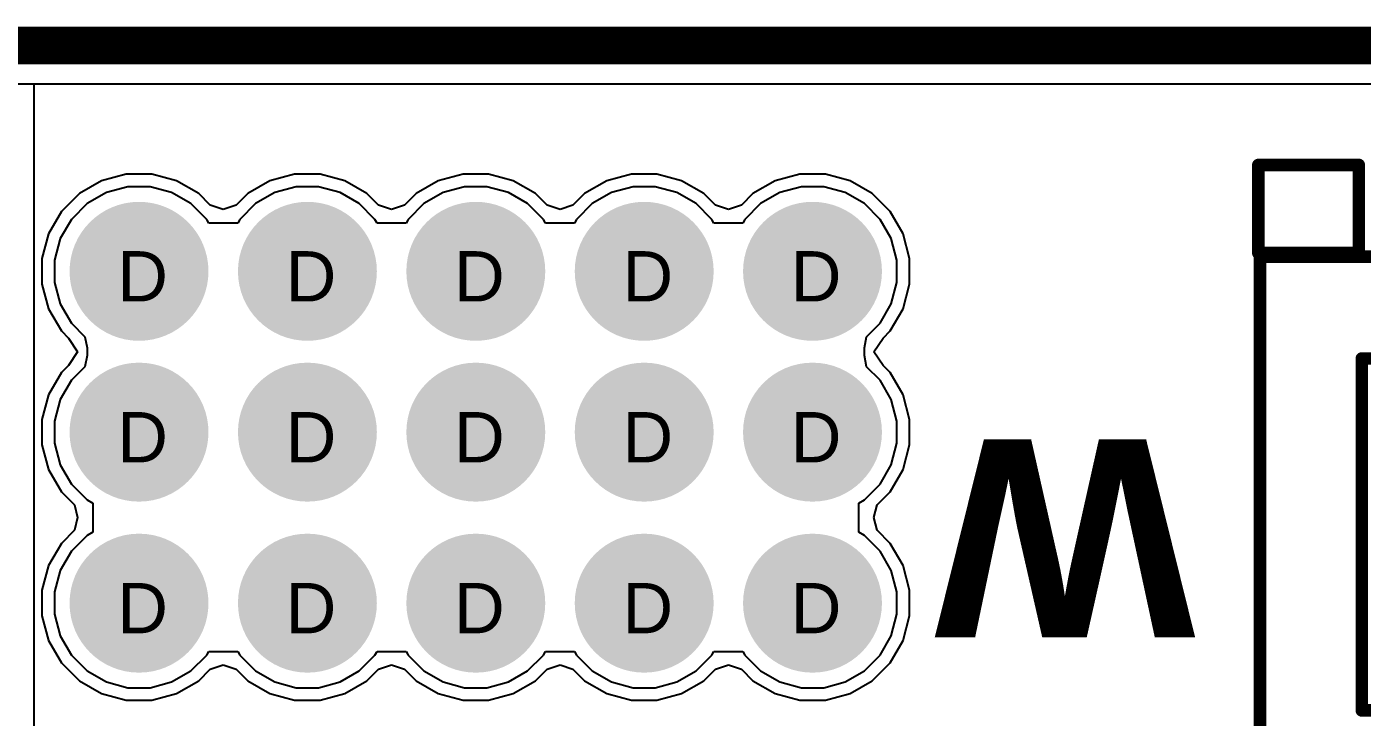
# Model space of a CAD drawing. Header units: inches. Extents: x 0 to 5379, y 0 to 5429.
# Drawn here: x 154.49 to 167.99, y 213.21 to 220.19 of the extents above; entities that cross this region are included whole.
import ezdxf

# ---------------------------------------------------------------- set-up
doc = ezdxf.new("R2010")
doc.units = ezdxf.units.IN
for name, color, linetype in [('Board Outline', 216, 'Continuous'), ('Bottom Layer', 5, 'Continuous'), ('Bottom Solder', 6, 'Continuous'), ('Drill Drawing', 1, 'Continuous'), ('GND01', 16, 'Continuous'), ('GND02', 76, 'Continuous'), ('PWR', 156, 'Continuous'), ('SIG 01', 90, 'Continuous'), ('Top Layer', 1, 'Continuous'), ('Top Overlay', 2, 'Continuous'), ('Top Solder', 216, 'Continuous'), ('Via Holes', 16, 'Continuous')]:
    doc.layers.add(name, color=color, linetype=linetype)
doc.styles.add('Arial', font='', dxfattribs={"height": 0.2})
doc.styles.add('Arial_Bold', font='', dxfattribs={"height": 0.2})
doc.styles.get('Arial').set_extended_font_data('Arial')
doc.styles.get('Arial_Bold').set_extended_font_data('Arial', bold=True)

# ---------------------------------------------------------------- blocks, each defined once
blk = doc.blocks.new('1_770174_0_808')
at = {"layer": 'Top Overlay'}
for points in [[(2.69, 1.297, 0.127, 0.127, 0), (2.69, -4.915, 0.127, 0.127, 0)], [(1.661, -0.33, 0.127, 0.127, 0), (-1.895, -0.33, 0.127, 0.127, 0)], [(1.661, -0.33, 0.127, 0.127, 0), (1.661, -3.886, 0.127, 0.127, 0)], [(1.661, -3.886, 0.127, 0.127, 0), (-1.895, -3.886, 0.127, 0.127, 0)], [(2.69, -4.915, 0.127, 0.127, 0), (-7.14, -4.915, 0.127, 0.127, 0)], [(2.707, -4.953, 0.127, 0.127, 0), (1.691, -4.953, 0.127, 0.127, 0)], [(1.691, -4.953, 0.127, 0.127, 0), (1.691, -5.842, 0.127, 0.127, 0)], [(2.707, -4.953, 0.127, 0.127, 0), (2.707, -5.842, 0.127, 0.127, 0)], [(2.707, -5.842, 0.127, 0.127, 0), (1.691, -5.842, 0.127, 0.127, 0)]]:
    blk.add_lwpolyline(points, format="xyseb", dxfattribs=at)
for points in [[(1.629, -0.33, 0.0635, 0.0635, 1), (1.693, -0.33, 0.0635, 0.0635, 1)], [(1.629, -0.33, 0.0635, 0.0635, 1), (1.693, -0.33, 0.0635, 0.0635, 1)], [(1.629, -3.886, 0.0635, 0.0635, 1), (1.693, -3.886, 0.0635, 0.0635, 1)], [(1.629, -3.886, 0.0635, 0.0635, 1), (1.693, -3.886, 0.0635, 0.0635, 1)], [(2.658, -4.915, 0.0635, 0.0635, 1), (2.722, -4.915, 0.0635, 0.0635, 1)], [(2.658, -4.915, 0.0635, 0.0635, 1), (2.722, -4.915, 0.0635, 0.0635, 1)], [(1.66, -4.953, 0.0635, 0.0635, 1), (1.723, -4.953, 0.0635, 0.0635, 1)], [(1.66, -4.953, 0.0635, 0.0635, 1), (1.723, -4.953, 0.0635, 0.0635, 1)], [(2.676, -4.953, 0.0635, 0.0635, 1), (2.739, -4.953, 0.0635, 0.0635, 1)], [(2.676, -4.953, 0.0635, 0.0635, 1), (2.739, -4.953, 0.0635, 0.0635, 1)], [(1.66, -5.842, 0.0635, 0.0635, 1), (1.723, -5.842, 0.0635, 0.0635, 1)], [(1.66, -5.842, 0.0635, 0.0635, 1), (1.723, -5.842, 0.0635, 0.0635, 1)], [(2.676, -5.842, 0.0635, 0.0635, 1), (2.739, -5.842, 0.0635, 0.0635, 1)], [(2.676, -5.842, 0.0635, 0.0635, 1), (2.739, -5.842, 0.0635, 0.0635, 1)]]:
    blk.add_lwpolyline(points, format="xyseb", close=True, dxfattribs=at)

msp = doc.modelspace()

# ---------------------------------------------------------------- hatches: boundary and pattern name
at = {"layer": 'Bottom Layer'}
h = msp.add_hatch(color=5, dxfattribs=at)
edge = h.paths.add_edge_path()
edge.add_arc((155.628, 217.719), 0.6, 0, 360)
h = msp.add_hatch(color=5, dxfattribs=at)
edge = h.paths.add_edge_path()
edge.add_arc((157.33, 217.719), 0.6, 0, 360)
h = msp.add_hatch(color=5, dxfattribs=at)
edge = h.paths.add_edge_path()
edge.add_arc((159.032, 217.719), 0.6, 0, 360)
h = msp.add_hatch(color=5, dxfattribs=at)
edge = h.paths.add_edge_path()
edge.add_arc((160.734, 217.719), 0.6, 0, 360)
h = msp.add_hatch(color=5, dxfattribs=at)
edge = h.paths.add_edge_path()
edge.add_arc((162.435, 217.719), 0.6, 0, 360)
h = msp.add_hatch(color=5, dxfattribs=at)
edge = h.paths.add_edge_path()
edge.add_arc((155.628, 216.094), 0.6, 0, 360)
h = msp.add_hatch(color=5, dxfattribs=at)
edge = h.paths.add_edge_path()
edge.add_arc((157.33, 216.094), 0.6, 0, 360)
h = msp.add_hatch(color=5, dxfattribs=at)
edge = h.paths.add_edge_path()
edge.add_arc((159.032, 216.094), 0.6, 0, 360)
h = msp.add_hatch(color=5, dxfattribs=at)
edge = h.paths.add_edge_path()
edge.add_arc((160.734, 216.094), 0.6, 0, 360)
h = msp.add_hatch(color=5, dxfattribs=at)
edge = h.paths.add_edge_path()
edge.add_arc((162.435, 216.094), 0.6, 0, 360)
h = msp.add_hatch(color=5, dxfattribs=at)
edge = h.paths.add_edge_path()
edge.add_arc((155.628, 214.366), 0.6, 0, 360)
h = msp.add_hatch(color=5, dxfattribs=at)
edge = h.paths.add_edge_path()
edge.add_arc((157.33, 214.366), 0.6, 0, 360)
h = msp.add_hatch(color=5, dxfattribs=at)
edge = h.paths.add_edge_path()
edge.add_arc((159.032, 214.366), 0.6, 0, 360)
h = msp.add_hatch(color=5, dxfattribs=at)
edge = h.paths.add_edge_path()
edge.add_arc((160.734, 214.366), 0.6, 0, 360)
h = msp.add_hatch(color=5, dxfattribs=at)
edge = h.paths.add_edge_path()
edge.add_arc((162.435, 214.366), 0.6, 0, 360)
at = {"layer": 'Bottom Solder'}
h = msp.add_hatch(color=6, dxfattribs=at)
edge = h.paths.add_edge_path()
edge.add_arc((155.628, 217.719), 0.702, 0, 360)
h = msp.add_hatch(color=6, dxfattribs=at)
edge = h.paths.add_edge_path()
edge.add_arc((157.33, 217.719), 0.702, 0, 360)
h = msp.add_hatch(color=6, dxfattribs=at)
edge = h.paths.add_edge_path()
edge.add_arc((159.032, 217.719), 0.702, 0, 360)
h = msp.add_hatch(color=6, dxfattribs=at)
edge = h.paths.add_edge_path()
edge.add_arc((160.734, 217.719), 0.702, 0, 360)
h = msp.add_hatch(color=6, dxfattribs=at)
edge = h.paths.add_edge_path()
edge.add_arc((162.435, 217.719), 0.702, 0, 360)
h = msp.add_hatch(color=6, dxfattribs=at)
edge = h.paths.add_edge_path()
edge.add_arc((155.628, 216.094), 0.702, 0, 360)
h = msp.add_hatch(color=6, dxfattribs=at)
edge = h.paths.add_edge_path()
edge.add_arc((157.33, 216.094), 0.702, 0, 360)
h = msp.add_hatch(color=6, dxfattribs=at)
edge = h.paths.add_edge_path()
edge.add_arc((159.032, 216.094), 0.702, 0, 360)
h = msp.add_hatch(color=6, dxfattribs=at)
edge = h.paths.add_edge_path()
edge.add_arc((160.734, 216.094), 0.702, 0, 360)
h = msp.add_hatch(color=6, dxfattribs=at)
edge = h.paths.add_edge_path()
edge.add_arc((162.435, 216.094), 0.702, 0, 360)
h = msp.add_hatch(color=6, dxfattribs=at)
edge = h.paths.add_edge_path()
edge.add_arc((155.628, 214.366), 0.702, 0, 360)
h = msp.add_hatch(color=6, dxfattribs=at)
edge = h.paths.add_edge_path()
edge.add_arc((157.33, 214.366), 0.702, 0, 360)
h = msp.add_hatch(color=6, dxfattribs=at)
edge = h.paths.add_edge_path()
edge.add_arc((159.032, 214.366), 0.702, 0, 360)
h = msp.add_hatch(color=6, dxfattribs=at)
edge = h.paths.add_edge_path()
edge.add_arc((160.734, 214.366), 0.702, 0, 360)
h = msp.add_hatch(color=6, dxfattribs=at)
edge = h.paths.add_edge_path()
edge.add_arc((162.435, 214.366), 0.702, 0, 360)
at = {"layer": 'GND01'}
h = msp.add_hatch(color=16, dxfattribs=at)
edge = h.paths.add_edge_path()
edge.add_arc((155.628, 217.719), 0.6, 0, 360)
h = msp.add_hatch(color=16, dxfattribs=at)
edge = h.paths.add_edge_path()
edge.add_arc((157.33, 217.719), 0.6, 0, 360)
h = msp.add_hatch(color=16, dxfattribs=at)
edge = h.paths.add_edge_path()
edge.add_arc((159.032, 217.719), 0.6, 0, 360)
h = msp.add_hatch(color=16, dxfattribs=at)
edge = h.paths.add_edge_path()
edge.add_arc((160.734, 217.719), 0.6, 0, 360)
h = msp.add_hatch(color=16, dxfattribs=at)
edge = h.paths.add_edge_path()
edge.add_arc((162.435, 217.719), 0.6, 0, 360)
h = msp.add_hatch(color=16, dxfattribs=at)
edge = h.paths.add_edge_path()
edge.add_arc((155.628, 216.094), 0.6, 0, 360)
h = msp.add_hatch(color=16, dxfattribs=at)
edge = h.paths.add_edge_path()
edge.add_arc((157.33, 216.094), 0.6, 0, 360)
h = msp.add_hatch(color=16, dxfattribs=at)
edge = h.paths.add_edge_path()
edge.add_arc((159.032, 216.094), 0.6, 0, 360)
h = msp.add_hatch(color=16, dxfattribs=at)
edge = h.paths.add_edge_path()
edge.add_arc((160.734, 216.094), 0.6, 0, 360)
h = msp.add_hatch(color=16, dxfattribs=at)
edge = h.paths.add_edge_path()
edge.add_arc((162.435, 216.094), 0.6, 0, 360)
h = msp.add_hatch(color=16, dxfattribs=at)
edge = h.paths.add_edge_path()
edge.add_arc((155.628, 214.366), 0.6, 0, 360)
h = msp.add_hatch(color=16, dxfattribs=at)
edge = h.paths.add_edge_path()
edge.add_arc((157.33, 214.366), 0.6, 0, 360)
h = msp.add_hatch(color=16, dxfattribs=at)
edge = h.paths.add_edge_path()
edge.add_arc((159.032, 214.366), 0.6, 0, 360)
h = msp.add_hatch(color=16, dxfattribs=at)
edge = h.paths.add_edge_path()
edge.add_arc((160.734, 214.366), 0.6, 0, 360)
h = msp.add_hatch(color=16, dxfattribs=at)
edge = h.paths.add_edge_path()
edge.add_arc((162.435, 214.366), 0.6, 0, 360)
at = {"layer": 'GND02'}
h = msp.add_hatch(color=76, dxfattribs=at)
edge = h.paths.add_edge_path()
edge.add_arc((155.628, 217.719), 0.6, 0, 360)
h = msp.add_hatch(color=76, dxfattribs=at)
edge = h.paths.add_edge_path()
edge.add_arc((157.33, 217.719), 0.6, 0, 360)
h = msp.add_hatch(color=76, dxfattribs=at)
edge = h.paths.add_edge_path()
edge.add_arc((159.032, 217.719), 0.6, 0, 360)
h = msp.add_hatch(color=76, dxfattribs=at)
edge = h.paths.add_edge_path()
edge.add_arc((160.734, 217.719), 0.6, 0, 360)
h = msp.add_hatch(color=76, dxfattribs=at)
edge = h.paths.add_edge_path()
edge.add_arc((162.435, 217.719), 0.6, 0, 360)
h = msp.add_hatch(color=76, dxfattribs=at)
edge = h.paths.add_edge_path()
edge.add_arc((155.628, 216.094), 0.6, 0, 360)
h = msp.add_hatch(color=76, dxfattribs=at)
edge = h.paths.add_edge_path()
edge.add_arc((157.33, 216.094), 0.6, 0, 360)
h = msp.add_hatch(color=76, dxfattribs=at)
edge = h.paths.add_edge_path()
edge.add_arc((159.032, 216.094), 0.6, 0, 360)
h = msp.add_hatch(color=76, dxfattribs=at)
edge = h.paths.add_edge_path()
edge.add_arc((160.734, 216.094), 0.6, 0, 360)
h = msp.add_hatch(color=76, dxfattribs=at)
edge = h.paths.add_edge_path()
edge.add_arc((162.435, 216.094), 0.6, 0, 360)
h = msp.add_hatch(color=76, dxfattribs=at)
edge = h.paths.add_edge_path()
edge.add_arc((155.628, 214.366), 0.6, 0, 360)
h = msp.add_hatch(color=76, dxfattribs=at)
edge = h.paths.add_edge_path()
edge.add_arc((157.33, 214.366), 0.6, 0, 360)
h = msp.add_hatch(color=76, dxfattribs=at)
edge = h.paths.add_edge_path()
edge.add_arc((159.032, 214.366), 0.6, 0, 360)
h = msp.add_hatch(color=76, dxfattribs=at)
edge = h.paths.add_edge_path()
edge.add_arc((160.734, 214.366), 0.6, 0, 360)
h = msp.add_hatch(color=76, dxfattribs=at)
edge = h.paths.add_edge_path()
edge.add_arc((162.435, 214.366), 0.6, 0, 360)
at = {"layer": 'PWR'}
h = msp.add_hatch(color=156, dxfattribs=at)
edge = h.paths.add_edge_path()
edge.add_arc((155.628, 217.719), 0.6, 0, 360)
h = msp.add_hatch(color=156, dxfattribs=at)
edge = h.paths.add_edge_path()
edge.add_arc((157.33, 217.719), 0.6, 0, 360)
h = msp.add_hatch(color=156, dxfattribs=at)
edge = h.paths.add_edge_path()
edge.add_arc((159.032, 217.719), 0.6, 0, 360)
h = msp.add_hatch(color=156, dxfattribs=at)
edge = h.paths.add_edge_path()
edge.add_arc((160.734, 217.719), 0.6, 0, 360)
h = msp.add_hatch(color=156, dxfattribs=at)
edge = h.paths.add_edge_path()
edge.add_arc((162.435, 217.719), 0.6, 0, 360)
h = msp.add_hatch(color=156, dxfattribs=at)
edge = h.paths.add_edge_path()
edge.add_arc((155.628, 216.094), 0.6, 0, 360)
h = msp.add_hatch(color=156, dxfattribs=at)
edge = h.paths.add_edge_path()
edge.add_arc((157.33, 216.094), 0.6, 0, 360)
h = msp.add_hatch(color=156, dxfattribs=at)
edge = h.paths.add_edge_path()
edge.add_arc((159.032, 216.094), 0.6, 0, 360)
h = msp.add_hatch(color=156, dxfattribs=at)
edge = h.paths.add_edge_path()
edge.add_arc((160.734, 216.094), 0.6, 0, 360)
h = msp.add_hatch(color=156, dxfattribs=at)
edge = h.paths.add_edge_path()
edge.add_arc((162.435, 216.094), 0.6, 0, 360)
h = msp.add_hatch(color=156, dxfattribs=at)
edge = h.paths.add_edge_path()
edge.add_arc((155.628, 214.366), 0.6, 0, 360)
h = msp.add_hatch(color=156, dxfattribs=at)
edge = h.paths.add_edge_path()
edge.add_arc((157.33, 214.366), 0.6, 0, 360)
h = msp.add_hatch(color=156, dxfattribs=at)
edge = h.paths.add_edge_path()
edge.add_arc((159.032, 214.366), 0.6, 0, 360)
h = msp.add_hatch(color=156, dxfattribs=at)
edge = h.paths.add_edge_path()
edge.add_arc((160.734, 214.366), 0.6, 0, 360)
h = msp.add_hatch(color=156, dxfattribs=at)
edge = h.paths.add_edge_path()
edge.add_arc((162.435, 214.366), 0.6, 0, 360)
at = {"layer": 'SIG 01'}
h = msp.add_hatch(color=90, dxfattribs=at)
edge = h.paths.add_edge_path()
edge.add_arc((155.628, 217.719), 0.6, 0, 360)
h = msp.add_hatch(color=90, dxfattribs=at)
edge = h.paths.add_edge_path()
edge.add_arc((157.33, 217.719), 0.6, 0, 360)
h = msp.add_hatch(color=90, dxfattribs=at)
edge = h.paths.add_edge_path()
edge.add_arc((159.032, 217.719), 0.6, 0, 360)
h = msp.add_hatch(color=90, dxfattribs=at)
edge = h.paths.add_edge_path()
edge.add_arc((160.734, 217.719), 0.6, 0, 360)
h = msp.add_hatch(color=90, dxfattribs=at)
edge = h.paths.add_edge_path()
edge.add_arc((162.435, 217.719), 0.6, 0, 360)
h = msp.add_hatch(color=90, dxfattribs=at)
edge = h.paths.add_edge_path()
edge.add_arc((155.628, 216.094), 0.6, 0, 360)
h = msp.add_hatch(color=90, dxfattribs=at)
edge = h.paths.add_edge_path()
edge.add_arc((157.33, 216.094), 0.6, 0, 360)
h = msp.add_hatch(color=90, dxfattribs=at)
edge = h.paths.add_edge_path()
edge.add_arc((159.032, 216.094), 0.6, 0, 360)
h = msp.add_hatch(color=90, dxfattribs=at)
edge = h.paths.add_edge_path()
edge.add_arc((160.734, 216.094), 0.6, 0, 360)
h = msp.add_hatch(color=90, dxfattribs=at)
edge = h.paths.add_edge_path()
edge.add_arc((162.435, 216.094), 0.6, 0, 360)
h = msp.add_hatch(color=90, dxfattribs=at)
edge = h.paths.add_edge_path()
edge.add_arc((155.628, 214.366), 0.6, 0, 360)
h = msp.add_hatch(color=90, dxfattribs=at)
edge = h.paths.add_edge_path()
edge.add_arc((157.33, 214.366), 0.6, 0, 360)
h = msp.add_hatch(color=90, dxfattribs=at)
edge = h.paths.add_edge_path()
edge.add_arc((159.032, 214.366), 0.6, 0, 360)
h = msp.add_hatch(color=90, dxfattribs=at)
edge = h.paths.add_edge_path()
edge.add_arc((160.734, 214.366), 0.6, 0, 360)
h = msp.add_hatch(color=90, dxfattribs=at)
edge = h.paths.add_edge_path()
edge.add_arc((162.435, 214.366), 0.6, 0, 360)
at = {"layer": 'Top Layer'}
h = msp.add_hatch(color=1, dxfattribs=at)
edge = h.paths.add_edge_path()
edge.add_arc((155.628, 217.719), 0.6, 0, 360)
h = msp.add_hatch(color=1, dxfattribs=at)
edge = h.paths.add_edge_path()
edge.add_arc((157.33, 217.719), 0.6, 0, 360)
h = msp.add_hatch(color=1, dxfattribs=at)
edge = h.paths.add_edge_path()
edge.add_arc((159.032, 217.719), 0.6, 0, 360)
h = msp.add_hatch(color=1, dxfattribs=at)
edge = h.paths.add_edge_path()
edge.add_arc((160.734, 217.719), 0.6, 0, 360)
h = msp.add_hatch(color=1, dxfattribs=at)
edge = h.paths.add_edge_path()
edge.add_arc((162.435, 217.719), 0.6, 0, 360)
h = msp.add_hatch(color=1, dxfattribs=at)
edge = h.paths.add_edge_path()
edge.add_arc((155.628, 216.094), 0.6, 0, 360)
h = msp.add_hatch(color=1, dxfattribs=at)
edge = h.paths.add_edge_path()
edge.add_arc((157.33, 216.094), 0.6, 0, 360)
h = msp.add_hatch(color=1, dxfattribs=at)
edge = h.paths.add_edge_path()
edge.add_arc((159.032, 216.094), 0.6, 0, 360)
h = msp.add_hatch(color=1, dxfattribs=at)
edge = h.paths.add_edge_path()
edge.add_arc((160.734, 216.094), 0.6, 0, 360)
h = msp.add_hatch(color=1, dxfattribs=at)
edge = h.paths.add_edge_path()
edge.add_arc((162.435, 216.094), 0.6, 0, 360)
h = msp.add_hatch(color=1, dxfattribs=at)
edge = h.paths.add_edge_path()
edge.add_arc((155.628, 214.366), 0.6, 0, 360)
h = msp.add_hatch(color=1, dxfattribs=at)
edge = h.paths.add_edge_path()
edge.add_arc((157.33, 214.366), 0.6, 0, 360)
h = msp.add_hatch(color=1, dxfattribs=at)
edge = h.paths.add_edge_path()
edge.add_arc((159.032, 214.366), 0.6, 0, 360)
h = msp.add_hatch(color=1, dxfattribs=at)
edge = h.paths.add_edge_path()
edge.add_arc((160.734, 214.366), 0.6, 0, 360)
h = msp.add_hatch(color=1, dxfattribs=at)
edge = h.paths.add_edge_path()
edge.add_arc((162.435, 214.366), 0.6, 0, 360)
at = {"layer": 'Top Solder'}
h = msp.add_hatch(color=216, dxfattribs=at)
edge = h.paths.add_edge_path()
edge.add_arc((155.628, 217.719), 0.702, 0, 360)
h = msp.add_hatch(color=216, dxfattribs=at)
edge = h.paths.add_edge_path()
edge.add_arc((157.33, 217.719), 0.702, 0, 360)
h = msp.add_hatch(color=216, dxfattribs=at)
edge = h.paths.add_edge_path()
edge.add_arc((159.032, 217.719), 0.702, 0, 360)
h = msp.add_hatch(color=216, dxfattribs=at)
edge = h.paths.add_edge_path()
edge.add_arc((160.734, 217.719), 0.702, 0, 360)
h = msp.add_hatch(color=216, dxfattribs=at)
edge = h.paths.add_edge_path()
edge.add_arc((162.435, 217.719), 0.702, 0, 360)
h = msp.add_hatch(color=216, dxfattribs=at)
edge = h.paths.add_edge_path()
edge.add_arc((155.628, 216.094), 0.702, 0, 360)
h = msp.add_hatch(color=216, dxfattribs=at)
edge = h.paths.add_edge_path()
edge.add_arc((157.33, 216.094), 0.702, 0, 360)
h = msp.add_hatch(color=216, dxfattribs=at)
edge = h.paths.add_edge_path()
edge.add_arc((159.032, 216.094), 0.702, 0, 360)
h = msp.add_hatch(color=216, dxfattribs=at)
edge = h.paths.add_edge_path()
edge.add_arc((160.734, 216.094), 0.702, 0, 360)
h = msp.add_hatch(color=216, dxfattribs=at)
edge = h.paths.add_edge_path()
edge.add_arc((162.435, 216.094), 0.702, 0, 360)
h = msp.add_hatch(color=216, dxfattribs=at)
edge = h.paths.add_edge_path()
edge.add_arc((155.628, 214.366), 0.702, 0, 360)
h = msp.add_hatch(color=216, dxfattribs=at)
edge = h.paths.add_edge_path()
edge.add_arc((157.33, 214.366), 0.702, 0, 360)
h = msp.add_hatch(color=216, dxfattribs=at)
edge = h.paths.add_edge_path()
edge.add_arc((159.032, 214.366), 0.702, 0, 360)
h = msp.add_hatch(color=216, dxfattribs=at)
edge = h.paths.add_edge_path()
edge.add_arc((160.734, 214.366), 0.702, 0, 360)
h = msp.add_hatch(color=216, dxfattribs=at)
edge = h.paths.add_edge_path()
edge.add_arc((162.435, 214.366), 0.702, 0, 360)
at = {"layer": 'Via Holes'}
h = msp.add_hatch(color=7, dxfattribs=at)
edge = h.paths.add_edge_path()
edge.add_arc((155.628, 217.719), 0.35, 0, 360)
h = msp.add_hatch(color=7, dxfattribs=at)
edge = h.paths.add_edge_path()
edge.add_arc((157.33, 217.719), 0.35, 0, 360)
h = msp.add_hatch(color=7, dxfattribs=at)
edge = h.paths.add_edge_path()
edge.add_arc((159.032, 217.719), 0.35, 0, 360)
h = msp.add_hatch(color=7, dxfattribs=at)
edge = h.paths.add_edge_path()
edge.add_arc((160.734, 217.719), 0.35, 0, 360)
h = msp.add_hatch(color=7, dxfattribs=at)
edge = h.paths.add_edge_path()
edge.add_arc((162.435, 217.719), 0.35, 0, 360)
h = msp.add_hatch(color=7, dxfattribs=at)
edge = h.paths.add_edge_path()
edge.add_arc((155.628, 216.094), 0.35, 0, 360)
h = msp.add_hatch(color=7, dxfattribs=at)
edge = h.paths.add_edge_path()
edge.add_arc((157.33, 216.094), 0.35, 0, 360)
h = msp.add_hatch(color=7, dxfattribs=at)
edge = h.paths.add_edge_path()
edge.add_arc((159.032, 216.094), 0.35, 0, 360)
h = msp.add_hatch(color=7, dxfattribs=at)
edge = h.paths.add_edge_path()
edge.add_arc((160.734, 216.094), 0.35, 0, 360)
h = msp.add_hatch(color=7, dxfattribs=at)
edge = h.paths.add_edge_path()
edge.add_arc((162.435, 216.094), 0.35, 0, 360)
h = msp.add_hatch(color=7, dxfattribs=at)
edge = h.paths.add_edge_path()
edge.add_arc((155.628, 214.366), 0.35, 0, 360)
h = msp.add_hatch(color=7, dxfattribs=at)
edge = h.paths.add_edge_path()
edge.add_arc((157.33, 214.366), 0.35, 0, 360)
h = msp.add_hatch(color=7, dxfattribs=at)
edge = h.paths.add_edge_path()
edge.add_arc((159.032, 214.366), 0.35, 0, 360)
h = msp.add_hatch(color=7, dxfattribs=at)
edge = h.paths.add_edge_path()
edge.add_arc((160.734, 214.366), 0.35, 0, 360)
h = msp.add_hatch(color=7, dxfattribs=at)
edge = h.paths.add_edge_path()
edge.add_arc((162.435, 214.366), 0.35, 0, 360)

# ---------------------------------------------------------------- linework, layer by layer
at = {"layer": 'Board Outline'}
msp.add_lwpolyline([(0, 220, 0.381, 0.381, 0), (350, 220, 0.381, 0.381, 0)], format="xyseb", dxfattribs=at)
at = {"layer": 'Bottom Layer'}
msp.add_line((154.108, 219.612), (176.13, 219.612), dxfattribs=at)
at = {"layer": 'GND01'}
for p, q in [((68.334, 219.612), (191.706, 219.612)), ((155.516, 218.573), (155.299, 218.515)), ((155.741, 218.573), (155.516, 218.573)), ((155.958, 218.515), (155.741, 218.573)), ((157.218, 218.573), (157, 218.515)), ((157.442, 218.573), (157.218, 218.573)), ((157.66, 218.515), (157.442, 218.573)), ((158.919, 218.573), (158.702, 218.515)), ((159.144, 218.573), (158.919, 218.573)), ((159.361, 218.515), (159.144, 218.573)), ((160.621, 218.573), (160.404, 218.515)), ((160.846, 218.573), (160.621, 218.573)), ((161.063, 218.515), (160.846, 218.573)), ((162.323, 218.573), (162.106, 218.515)), ((162.548, 218.573), (162.323, 218.573)), ((162.765, 218.515), (162.548, 218.573)), ((155.299, 218.515), (155.104, 218.403)), ((156.153, 218.403), (155.958, 218.515)), ((157, 218.515), (156.806, 218.403)), ((157.854, 218.403), (157.66, 218.515)), ((158.702, 218.515), (158.507, 218.403)), ((159.556, 218.403), (159.361, 218.515)), ((160.404, 218.515), (160.209, 218.403)), ((161.258, 218.403), (161.063, 218.515)), ((162.106, 218.515), (161.911, 218.403)), ((162.96, 218.403), (162.765, 218.515)), ((155.104, 218.403), (154.945, 218.244)), ((156.312, 218.244), (156.153, 218.403)), ((156.806, 218.403), (156.647, 218.244)), ((158.013, 218.244), (157.854, 218.403)), ((158.507, 218.403), (158.348, 218.244)), ((159.715, 218.244), (159.556, 218.403)), ((160.209, 218.403), (160.05, 218.244)), ((161.417, 218.244), (161.258, 218.403)), ((161.911, 218.403), (161.752, 218.244)), ((163.119, 218.244), (162.96, 218.403)), ((154.945, 218.244), (154.832, 218.049)), ((156.332, 218.207), (156.312, 218.244)), ((156.626, 218.207), (156.332, 218.207)), ((156.647, 218.244), (156.626, 218.207)), ((158.034, 218.207), (158.013, 218.244)), ((158.328, 218.207), (158.034, 218.207)), ((158.348, 218.244), (158.328, 218.207)), ((159.736, 218.207), (159.715, 218.244)), ((160.029, 218.207), (159.736, 218.207)), ((160.05, 218.244), (160.029, 218.207)), ((161.438, 218.207), (161.417, 218.244)), ((161.731, 218.207), (161.438, 218.207)), ((161.752, 218.244), (161.731, 218.207)), ((163.231, 218.049), (163.119, 218.244)), ((154.832, 218.049), (154.774, 217.832)), ((163.289, 217.832), (163.231, 218.049)), ((154.774, 217.832), (154.774, 217.607)), ((163.289, 217.607), (163.289, 217.832)), ((154.774, 217.607), (154.832, 217.39)), ((163.231, 217.39), (163.289, 217.607)), ((154.832, 217.39), (154.945, 217.195)), ((163.119, 217.195), (163.231, 217.39)), ((154.945, 217.195), (155.082, 217.058)), ((162.982, 217.058), (163.119, 217.195)), ((155.082, 217.058), (155.104, 216.946)), ((155.104, 216.946), (155.104, 216.867)), ((162.96, 216.946), (162.982, 217.058)), ((162.96, 216.867), (162.96, 216.946)), ((155.104, 216.867), (155.082, 216.755)), ((162.982, 216.755), (162.96, 216.867)), ((155.082, 216.755), (154.945, 216.618)), ((163.119, 216.618), (162.982, 216.755)), ((154.945, 216.618), (154.832, 216.423)), ((163.231, 216.423), (163.119, 216.618)), ((154.832, 216.423), (154.774, 216.206)), ((163.289, 216.206), (163.231, 216.423)), ((154.774, 216.206), (154.774, 215.981)), ((163.289, 215.981), (163.289, 216.206)), ((154.774, 215.981), (154.832, 215.764)), ((163.231, 215.764), (163.289, 215.981)), ((154.832, 215.764), (154.945, 215.569)), ((163.119, 215.569), (163.231, 215.764)), ((154.945, 215.569), (155.104, 215.41)), ((162.96, 215.41), (163.119, 215.569)), ((155.104, 215.41), (155.162, 215.377)), ((155.162, 215.377), (155.162, 215.083)), ((162.902, 215.377), (162.96, 215.41)), ((162.902, 215.083), (162.902, 215.377)), ((155.104, 215.05), (154.945, 214.891)), ((155.162, 215.083), (155.104, 215.05)), ((162.96, 215.05), (162.902, 215.083)), ((163.119, 214.891), (162.96, 215.05)), ((154.945, 214.891), (154.832, 214.696)), ((163.231, 214.696), (163.119, 214.891)), ((154.832, 214.696), (154.774, 214.479)), ((163.289, 214.479), (163.231, 214.696)), ((154.774, 214.479), (154.774, 214.254)), ((163.289, 214.254), (163.289, 214.479)), ((154.774, 214.254), (154.832, 214.037)), ((163.231, 214.037), (163.289, 214.254)), ((154.832, 214.037), (154.945, 213.842)), ((163.119, 213.842), (163.231, 214.037)), ((154.945, 213.842), (155.104, 213.683)), ((156.153, 213.683), (156.312, 213.842)), ((156.312, 213.842), (156.332, 213.878)), ((156.332, 213.878), (156.626, 213.878)), ((156.626, 213.878), (156.647, 213.842)), ((156.647, 213.842), (156.806, 213.683)), ((157.854, 213.683), (158.013, 213.842)), ((158.013, 213.842), (158.034, 213.878)), ((158.034, 213.878), (158.328, 213.878)), ((158.328, 213.878), (158.348, 213.842)), ((158.348, 213.842), (158.507, 213.683)), ((159.556, 213.683), (159.715, 213.842)), ((159.715, 213.842), (159.736, 213.878)), ((159.736, 213.878), (160.029, 213.878)), ((160.029, 213.878), (160.05, 213.842)), ((160.05, 213.842), (160.209, 213.683)), ((161.258, 213.683), (161.417, 213.842)), ((161.417, 213.842), (161.438, 213.878)), ((161.438, 213.878), (161.731, 213.878)), ((161.731, 213.878), (161.752, 213.842)), ((161.752, 213.842), (161.911, 213.683)), ((162.96, 213.683), (163.119, 213.842)), ((155.104, 213.683), (155.299, 213.571)), ((155.299, 213.571), (155.516, 213.512)), ((155.741, 213.512), (155.958, 213.571)), ((155.958, 213.571), (156.153, 213.683)), ((156.806, 213.683), (157, 213.571)), ((157, 213.571), (157.218, 213.512)), ((157.442, 213.512), (157.66, 213.571)), ((157.66, 213.571), (157.854, 213.683)), ((158.507, 213.683), (158.702, 213.571)), ((158.702, 213.571), (158.919, 213.512)), ((159.144, 213.512), (159.361, 213.571)), ((159.361, 213.571), (159.556, 213.683)), ((160.209, 213.683), (160.404, 213.571)), ((160.404, 213.571), (160.621, 213.512)), ((160.846, 213.512), (161.063, 213.571)), ((161.063, 213.571), (161.258, 213.683)), ((161.911, 213.683), (162.106, 213.571)), ((162.106, 213.571), (162.323, 213.512)), ((162.548, 213.512), (162.765, 213.571)), ((162.765, 213.571), (162.96, 213.683)), ((155.516, 213.512), (155.741, 213.512)), ((157.218, 213.512), (157.442, 213.512)), ((158.919, 213.512), (159.144, 213.512)), ((160.621, 213.512), (160.846, 213.512)), ((162.323, 213.512), (162.548, 213.512))]:
    msp.add_line(p, q, dxfattribs=at)
at = {"layer": 'GND02'}
for p, q in [((68.334, 219.612), (191.706, 219.612)), ((155.516, 218.573), (155.299, 218.515)), ((155.741, 218.573), (155.516, 218.573)), ((155.958, 218.515), (155.741, 218.573)), ((157.218, 218.573), (157, 218.515)), ((157.442, 218.573), (157.218, 218.573)), ((157.66, 218.515), (157.442, 218.573)), ((158.919, 218.573), (158.702, 218.515)), ((159.144, 218.573), (158.919, 218.573)), ((159.361, 218.515), (159.144, 218.573)), ((160.621, 218.573), (160.404, 218.515)), ((160.846, 218.573), (160.621, 218.573)), ((161.063, 218.515), (160.846, 218.573)), ((162.323, 218.573), (162.106, 218.515)), ((162.548, 218.573), (162.323, 218.573)), ((162.765, 218.515), (162.548, 218.573)), ((155.299, 218.515), (155.104, 218.403)), ((156.153, 218.403), (155.958, 218.515)), ((157, 218.515), (156.806, 218.403)), ((157.854, 218.403), (157.66, 218.515)), ((158.702, 218.515), (158.507, 218.403)), ((159.556, 218.403), (159.361, 218.515)), ((160.404, 218.515), (160.209, 218.403)), ((161.258, 218.403), (161.063, 218.515)), ((162.106, 218.515), (161.911, 218.403)), ((162.96, 218.403), (162.765, 218.515)), ((155.104, 218.403), (154.945, 218.244)), ((156.312, 218.244), (156.153, 218.403)), ((156.806, 218.403), (156.647, 218.244)), ((158.013, 218.244), (157.854, 218.403)), ((158.507, 218.403), (158.348, 218.244)), ((159.715, 218.244), (159.556, 218.403)), ((160.209, 218.403), (160.05, 218.244)), ((161.417, 218.244), (161.258, 218.403)), ((161.911, 218.403), (161.752, 218.244)), ((163.119, 218.244), (162.96, 218.403)), ((154.945, 218.244), (154.832, 218.049)), ((156.332, 218.207), (156.312, 218.244)), ((156.626, 218.207), (156.332, 218.207)), ((156.647, 218.244), (156.626, 218.207)), ((158.034, 218.207), (158.013, 218.244)), ((158.328, 218.207), (158.034, 218.207)), ((158.348, 218.244), (158.328, 218.207)), ((159.736, 218.207), (159.715, 218.244)), ((160.029, 218.207), (159.736, 218.207)), ((160.05, 218.244), (160.029, 218.207)), ((161.438, 218.207), (161.417, 218.244)), ((161.731, 218.207), (161.438, 218.207)), ((161.752, 218.244), (161.731, 218.207)), ((163.231, 218.049), (163.119, 218.244)), ((154.832, 218.049), (154.774, 217.832)), ((163.289, 217.832), (163.231, 218.049)), ((154.774, 217.832), (154.774, 217.607)), ((163.289, 217.607), (163.289, 217.832)), ((154.774, 217.607), (154.832, 217.39)), ((163.231, 217.39), (163.289, 217.607)), ((154.832, 217.39), (154.945, 217.195)), ((163.119, 217.195), (163.231, 217.39)), ((154.945, 217.195), (155.082, 217.058)), ((162.982, 217.058), (163.119, 217.195)), ((155.082, 217.058), (155.104, 216.946)), ((155.104, 216.946), (155.104, 216.867)), ((162.96, 216.946), (162.982, 217.058)), ((162.96, 216.867), (162.96, 216.946)), ((155.104, 216.867), (155.082, 216.755)), ((162.982, 216.755), (162.96, 216.867)), ((155.082, 216.755), (154.945, 216.618)), ((163.119, 216.618), (162.982, 216.755)), ((154.945, 216.618), (154.832, 216.423)), ((163.231, 216.423), (163.119, 216.618)), ((154.832, 216.423), (154.774, 216.206)), ((163.289, 216.206), (163.231, 216.423)), ((154.774, 216.206), (154.774, 215.981)), ((163.289, 215.981), (163.289, 216.206)), ((154.774, 215.981), (154.832, 215.764)), ((163.231, 215.764), (163.289, 215.981)), ((154.832, 215.764), (154.945, 215.569)), ((163.119, 215.569), (163.231, 215.764)), ((154.945, 215.569), (155.104, 215.41)), ((162.96, 215.41), (163.119, 215.569)), ((155.104, 215.41), (155.162, 215.377)), ((155.162, 215.377), (155.162, 215.083)), ((162.902, 215.377), (162.96, 215.41)), ((162.902, 215.083), (162.902, 215.377)), ((155.104, 215.05), (154.945, 214.891)), ((155.162, 215.083), (155.104, 215.05)), ((162.96, 215.05), (162.902, 215.083)), ((163.119, 214.891), (162.96, 215.05)), ((154.945, 214.891), (154.832, 214.696)), ((163.231, 214.696), (163.119, 214.891)), ((154.832, 214.696), (154.774, 214.479)), ((163.289, 214.479), (163.231, 214.696)), ((154.774, 214.479), (154.774, 214.254)), ((163.289, 214.254), (163.289, 214.479)), ((154.774, 214.254), (154.832, 214.037)), ((163.231, 214.037), (163.289, 214.254)), ((154.832, 214.037), (154.945, 213.842)), ((163.119, 213.842), (163.231, 214.037)), ((154.945, 213.842), (155.104, 213.683)), ((156.153, 213.683), (156.312, 213.842)), ((156.312, 213.842), (156.332, 213.878)), ((156.332, 213.878), (156.626, 213.878)), ((156.626, 213.878), (156.647, 213.842)), ((156.647, 213.842), (156.806, 213.683)), ((157.854, 213.683), (158.013, 213.842)), ((158.013, 213.842), (158.034, 213.878)), ((158.034, 213.878), (158.328, 213.878)), ((158.328, 213.878), (158.348, 213.842)), ((158.348, 213.842), (158.507, 213.683)), ((159.556, 213.683), (159.715, 213.842)), ((159.715, 213.842), (159.736, 213.878)), ((159.736, 213.878), (160.029, 213.878)), ((160.029, 213.878), (160.05, 213.842)), ((160.05, 213.842), (160.209, 213.683)), ((161.258, 213.683), (161.417, 213.842)), ((161.417, 213.842), (161.438, 213.878)), ((161.438, 213.878), (161.731, 213.878)), ((161.731, 213.878), (161.752, 213.842)), ((161.752, 213.842), (161.911, 213.683)), ((162.96, 213.683), (163.119, 213.842)), ((155.104, 213.683), (155.299, 213.571)), ((155.299, 213.571), (155.516, 213.512)), ((155.741, 213.512), (155.958, 213.571)), ((155.958, 213.571), (156.153, 213.683)), ((156.806, 213.683), (157, 213.571)), ((157, 213.571), (157.218, 213.512)), ((157.442, 213.512), (157.66, 213.571)), ((157.66, 213.571), (157.854, 213.683)), ((158.507, 213.683), (158.702, 213.571)), ((158.702, 213.571), (158.919, 213.512)), ((159.144, 213.512), (159.361, 213.571)), ((159.361, 213.571), (159.556, 213.683)), ((160.209, 213.683), (160.404, 213.571)), ((160.404, 213.571), (160.621, 213.512)), ((160.846, 213.512), (161.063, 213.571)), ((161.063, 213.571), (161.258, 213.683)), ((161.911, 213.683), (162.106, 213.571)), ((162.106, 213.571), (162.323, 213.512)), ((162.548, 213.512), (162.765, 213.571)), ((162.765, 213.571), (162.96, 213.683)), ((155.516, 213.512), (155.741, 213.512)), ((157.218, 213.512), (157.442, 213.512)), ((158.919, 213.512), (159.144, 213.512)), ((160.621, 213.512), (160.846, 213.512)), ((162.323, 213.512), (162.548, 213.512))]:
    msp.add_line(p, q, dxfattribs=at)
at = {"layer": 'PWR'}
for p, q in [((68.334, 219.612), (191.706, 219.612)), ((155.516, 218.573), (155.299, 218.515)), ((155.741, 218.573), (155.516, 218.573)), ((155.958, 218.515), (155.741, 218.573)), ((157.218, 218.573), (157, 218.515)), ((157.442, 218.573), (157.218, 218.573)), ((157.66, 218.515), (157.442, 218.573)), ((158.919, 218.573), (158.702, 218.515)), ((159.144, 218.573), (158.919, 218.573)), ((159.361, 218.515), (159.144, 218.573)), ((160.621, 218.573), (160.404, 218.515)), ((160.846, 218.573), (160.621, 218.573)), ((161.063, 218.515), (160.846, 218.573)), ((162.323, 218.573), (162.106, 218.515)), ((162.548, 218.573), (162.323, 218.573)), ((162.765, 218.515), (162.548, 218.573)), ((155.299, 218.515), (155.104, 218.403)), ((156.153, 218.403), (155.958, 218.515)), ((157, 218.515), (156.806, 218.403)), ((157.854, 218.403), (157.66, 218.515)), ((158.702, 218.515), (158.507, 218.403)), ((159.556, 218.403), (159.361, 218.515)), ((160.404, 218.515), (160.209, 218.403)), ((161.258, 218.403), (161.063, 218.515)), ((162.106, 218.515), (161.911, 218.403)), ((162.96, 218.403), (162.765, 218.515)), ((155.104, 218.403), (154.945, 218.244)), ((156.312, 218.244), (156.153, 218.403)), ((156.806, 218.403), (156.647, 218.244)), ((158.013, 218.244), (157.854, 218.403)), ((158.507, 218.403), (158.348, 218.244)), ((159.715, 218.244), (159.556, 218.403)), ((160.209, 218.403), (160.05, 218.244)), ((161.417, 218.244), (161.258, 218.403)), ((161.911, 218.403), (161.752, 218.244)), ((163.119, 218.244), (162.96, 218.403)), ((154.945, 218.244), (154.832, 218.049)), ((156.332, 218.207), (156.312, 218.244)), ((156.626, 218.207), (156.332, 218.207)), ((156.647, 218.244), (156.626, 218.207)), ((158.034, 218.207), (158.013, 218.244)), ((158.328, 218.207), (158.034, 218.207)), ((158.348, 218.244), (158.328, 218.207)), ((159.736, 218.207), (159.715, 218.244)), ((160.029, 218.207), (159.736, 218.207)), ((160.05, 218.244), (160.029, 218.207)), ((161.438, 218.207), (161.417, 218.244)), ((161.731, 218.207), (161.438, 218.207)), ((161.752, 218.244), (161.731, 218.207)), ((163.231, 218.049), (163.119, 218.244)), ((154.832, 218.049), (154.774, 217.832)), ((163.289, 217.832), (163.231, 218.049)), ((154.774, 217.832), (154.774, 217.607)), ((163.289, 217.607), (163.289, 217.832)), ((154.774, 217.607), (154.832, 217.39)), ((163.231, 217.39), (163.289, 217.607)), ((154.832, 217.39), (154.945, 217.195)), ((163.119, 217.195), (163.231, 217.39)), ((154.945, 217.195), (155.082, 217.058)), ((162.982, 217.058), (163.119, 217.195)), ((155.082, 217.058), (155.104, 216.946)), ((155.104, 216.946), (155.104, 216.867)), ((162.96, 216.946), (162.982, 217.058)), ((162.96, 216.867), (162.96, 216.946)), ((155.104, 216.867), (155.082, 216.755)), ((162.982, 216.755), (162.96, 216.867)), ((155.082, 216.755), (154.945, 216.618)), ((163.119, 216.618), (162.982, 216.755)), ((154.945, 216.618), (154.832, 216.423)), ((163.231, 216.423), (163.119, 216.618)), ((154.832, 216.423), (154.774, 216.206)), ((163.289, 216.206), (163.231, 216.423)), ((154.774, 216.206), (154.774, 215.981)), ((163.289, 215.981), (163.289, 216.206)), ((154.774, 215.981), (154.832, 215.764)), ((163.231, 215.764), (163.289, 215.981)), ((154.832, 215.764), (154.945, 215.569)), ((163.119, 215.569), (163.231, 215.764)), ((154.945, 215.569), (155.104, 215.41)), ((162.96, 215.41), (163.119, 215.569)), ((155.104, 215.41), (155.162, 215.377)), ((155.162, 215.377), (155.162, 215.083)), ((162.902, 215.377), (162.96, 215.41)), ((162.902, 215.083), (162.902, 215.377)), ((155.104, 215.05), (154.945, 214.891)), ((155.162, 215.083), (155.104, 215.05)), ((162.96, 215.05), (162.902, 215.083)), ((163.119, 214.891), (162.96, 215.05)), ((154.945, 214.891), (154.832, 214.696)), ((163.231, 214.696), (163.119, 214.891)), ((154.832, 214.696), (154.774, 214.479)), ((163.289, 214.479), (163.231, 214.696)), ((154.774, 214.479), (154.774, 214.254)), ((163.289, 214.254), (163.289, 214.479)), ((154.774, 214.254), (154.832, 214.037)), ((163.231, 214.037), (163.289, 214.254)), ((154.832, 214.037), (154.945, 213.842)), ((163.119, 213.842), (163.231, 214.037)), ((154.945, 213.842), (155.104, 213.683)), ((156.153, 213.683), (156.312, 213.842)), ((156.312, 213.842), (156.332, 213.878)), ((156.332, 213.878), (156.626, 213.878)), ((156.626, 213.878), (156.647, 213.842)), ((156.647, 213.842), (156.806, 213.683)), ((157.854, 213.683), (158.013, 213.842)), ((158.013, 213.842), (158.034, 213.878)), ((158.034, 213.878), (158.328, 213.878)), ((158.328, 213.878), (158.348, 213.842)), ((158.348, 213.842), (158.507, 213.683)), ((159.556, 213.683), (159.715, 213.842)), ((159.715, 213.842), (159.736, 213.878)), ((159.736, 213.878), (160.029, 213.878)), ((160.029, 213.878), (160.05, 213.842)), ((160.05, 213.842), (160.209, 213.683)), ((161.258, 213.683), (161.417, 213.842)), ((161.417, 213.842), (161.438, 213.878)), ((161.438, 213.878), (161.731, 213.878)), ((161.731, 213.878), (161.752, 213.842)), ((161.752, 213.842), (161.911, 213.683)), ((162.96, 213.683), (163.119, 213.842)), ((155.104, 213.683), (155.299, 213.571)), ((155.299, 213.571), (155.516, 213.512)), ((155.741, 213.512), (155.958, 213.571)), ((155.958, 213.571), (156.153, 213.683)), ((156.806, 213.683), (157, 213.571)), ((157, 213.571), (157.218, 213.512)), ((157.442, 213.512), (157.66, 213.571)), ((157.66, 213.571), (157.854, 213.683)), ((158.507, 213.683), (158.702, 213.571)), ((158.702, 213.571), (158.919, 213.512)), ((159.144, 213.512), (159.361, 213.571)), ((159.361, 213.571), (159.556, 213.683)), ((160.209, 213.683), (160.404, 213.571)), ((160.404, 213.571), (160.621, 213.512)), ((160.846, 213.512), (161.063, 213.571)), ((161.063, 213.571), (161.258, 213.683)), ((161.911, 213.683), (162.106, 213.571)), ((162.106, 213.571), (162.323, 213.512)), ((162.548, 213.512), (162.765, 213.571)), ((162.765, 213.571), (162.96, 213.683)), ((155.516, 213.512), (155.741, 213.512)), ((157.218, 213.512), (157.442, 213.512)), ((158.919, 213.512), (159.144, 213.512)), ((160.621, 213.512), (160.846, 213.512)), ((162.323, 213.512), (162.548, 213.512))]:
    msp.add_line(p, q, dxfattribs=at)
at = {"layer": 'SIG 01'}
for p, q in [((68.391, 219.612), (191.649, 219.612)), ((155.499, 218.7), (155.25, 218.633)), ((155.757, 218.7), (155.499, 218.7)), ((156.007, 218.633), (155.757, 218.7)), ((157.201, 218.7), (156.951, 218.633)), ((157.459, 218.7), (157.201, 218.7)), ((157.709, 218.633), (157.459, 218.7)), ((158.903, 218.7), (158.653, 218.633)), ((159.161, 218.7), (158.903, 218.7)), ((159.41, 218.633), (159.161, 218.7)), ((160.604, 218.7), (160.355, 218.633)), ((160.863, 218.7), (160.604, 218.7)), ((161.112, 218.633), (160.863, 218.7)), ((162.306, 218.7), (162.057, 218.633)), ((162.565, 218.7), (162.306, 218.7)), ((162.814, 218.633), (162.565, 218.7)), ((155.25, 218.633), (155.026, 218.504)), ((156.231, 218.504), (156.007, 218.633)), ((156.951, 218.633), (156.728, 218.504)), ((157.932, 218.504), (157.709, 218.633)), ((158.653, 218.633), (158.429, 218.504)), ((159.634, 218.504), (159.41, 218.633)), ((160.355, 218.633), (160.131, 218.504)), ((161.336, 218.504), (161.112, 218.633)), ((162.057, 218.633), (161.833, 218.504)), ((163.038, 218.504), (162.814, 218.633)), ((155.026, 218.504), (154.843, 218.322)), ((156.348, 218.387), (156.231, 218.504)), ((156.728, 218.504), (156.61, 218.387)), ((158.05, 218.387), (157.932, 218.504)), ((158.429, 218.504), (158.312, 218.387)), ((159.752, 218.387), (159.634, 218.504)), ((160.131, 218.504), (160.014, 218.387)), ((161.453, 218.387), (161.336, 218.504)), ((161.833, 218.504), (161.716, 218.387)), ((163.22, 218.322), (163.038, 218.504)), ((154.843, 218.322), (154.714, 218.098)), ((156.479, 218.343), (156.348, 218.387)), ((156.61, 218.387), (156.479, 218.343)), ((158.181, 218.343), (158.05, 218.387)), ((158.312, 218.387), (158.181, 218.343)), ((159.883, 218.343), (159.752, 218.387)), ((160.014, 218.387), (159.883, 218.343)), ((161.585, 218.343), (161.453, 218.387)), ((161.716, 218.387), (161.585, 218.343)), ((163.35, 218.098), (163.22, 218.322)), ((154.714, 218.098), (154.647, 217.848)), ((163.416, 217.848), (163.35, 218.098)), ((154.647, 217.848), (154.647, 217.59)), ((163.416, 217.59), (163.416, 217.848)), ((154.647, 217.59), (154.714, 217.341)), ((163.35, 217.341), (163.416, 217.59)), ((154.714, 217.341), (154.843, 217.117)), ((163.22, 217.117), (163.35, 217.341)), ((154.843, 217.117), (154.916, 217.044)), ((163.148, 217.044), (163.22, 217.117)), ((154.916, 217.044), (155.007, 216.906)), ((163.056, 216.906), (163.148, 217.044)), ((155.007, 216.906), (154.916, 216.769)), ((163.148, 216.769), (163.056, 216.906)), ((154.843, 216.696), (154.714, 216.472)), ((154.916, 216.769), (154.843, 216.696)), ((163.22, 216.696), (163.148, 216.769)), ((163.35, 216.472), (163.22, 216.696)), ((154.714, 216.472), (154.647, 216.223)), ((163.416, 216.223), (163.35, 216.472)), ((154.647, 216.223), (154.647, 215.965)), ((163.416, 215.965), (163.416, 216.223)), ((154.647, 215.965), (154.714, 215.715)), ((163.35, 215.715), (163.416, 215.965)), ((154.714, 215.715), (154.843, 215.491)), ((163.22, 215.491), (163.35, 215.715)), ((154.843, 215.491), (154.977, 215.358)), ((163.087, 215.358), (163.22, 215.491)), ((154.977, 215.358), (155.007, 215.23)), ((163.056, 215.23), (163.087, 215.358)), ((155.007, 215.23), (154.977, 215.102)), ((163.087, 215.102), (163.056, 215.23)), ((154.977, 215.102), (154.843, 214.969)), ((163.22, 214.969), (163.087, 215.102)), ((154.843, 214.969), (154.714, 214.745)), ((163.35, 214.745), (163.22, 214.969)), ((154.714, 214.745), (154.647, 214.496)), ((163.416, 214.496), (163.35, 214.745)), ((154.647, 214.496), (154.647, 214.237)), ((163.416, 214.237), (163.416, 214.496)), ((154.647, 214.237), (154.714, 213.988)), ((163.35, 213.988), (163.416, 214.237)), ((154.714, 213.988), (154.843, 213.764)), ((163.22, 213.764), (163.35, 213.988)), ((154.843, 213.764), (155.026, 213.581)), ((156.231, 213.581), (156.348, 213.699)), ((156.348, 213.699), (156.479, 213.742)), ((156.479, 213.742), (156.61, 213.699)), ((156.61, 213.699), (156.728, 213.581)), ((157.932, 213.581), (158.05, 213.699)), ((158.05, 213.699), (158.181, 213.742)), ((158.181, 213.742), (158.312, 213.699)), ((158.312, 213.699), (158.429, 213.581)), ((159.634, 213.581), (159.752, 213.699)), ((159.752, 213.699), (159.883, 213.742)), ((159.883, 213.742), (160.014, 213.699)), ((160.014, 213.699), (160.131, 213.581)), ((161.336, 213.581), (161.453, 213.699)), ((161.453, 213.699), (161.585, 213.742)), ((161.585, 213.742), (161.716, 213.699)), ((161.716, 213.699), (161.833, 213.581)), ((163.038, 213.581), (163.22, 213.764)), ((155.026, 213.581), (155.25, 213.452)), ((156.007, 213.452), (156.231, 213.581)), ((156.728, 213.581), (156.951, 213.452)), ((157.709, 213.452), (157.932, 213.581)), ((158.429, 213.581), (158.653, 213.452)), ((159.41, 213.452), (159.634, 213.581)), ((160.131, 213.581), (160.355, 213.452)), ((161.112, 213.452), (161.336, 213.581)), ((161.833, 213.581), (162.057, 213.452)), ((162.814, 213.452), (163.038, 213.581)), ((155.25, 213.452), (155.499, 213.385)), ((155.757, 213.385), (156.007, 213.452)), ((156.951, 213.452), (157.201, 213.385)), ((157.459, 213.385), (157.709, 213.452)), ((158.653, 213.452), (158.903, 213.385)), ((159.161, 213.385), (159.41, 213.452)), ((160.355, 213.452), (160.604, 213.385)), ((160.863, 213.385), (161.112, 213.452)), ((162.057, 213.452), (162.306, 213.385)), ((162.565, 213.385), (162.814, 213.452)), ((155.499, 213.385), (155.757, 213.385)), ((157.201, 213.385), (157.459, 213.385)), ((158.903, 213.385), (159.161, 213.385)), ((160.604, 213.385), (160.863, 213.385)), ((162.306, 213.385), (162.565, 213.385))]:
    msp.add_line(p, q, dxfattribs=at)
at = {"layer": 'Top Layer'}
for p, q in [((154.567, 213.117), (154.567, 219.612)), ((154.567, 219.612), (171.734, 219.612))]:
    msp.add_line(p, q, dxfattribs=at)

# ---------------------------------------------------------------- block references
at = {"rotation": 180}
msp.add_blockref('1_770174_0_808', (169.648, 212.952), dxfattribs=at)

# ---------------------------------------------------------------- texts
at = {"layer": 'Drill Drawing', "style": 'Arial'}
for p in [(155.408, 217.415), (157.11, 217.415), (158.812, 217.415), (160.514, 217.415), (162.215, 217.415), (155.408, 215.789), (157.11, 215.789), (158.812, 215.789), (160.514, 215.789), (162.215, 215.789), (155.408, 214.062), (157.11, 214.062), (158.812, 214.062), (160.514, 214.062), (162.215, 214.062)]:
    msp.add_text('D', height=0.508, dxfattribs=at).set_placement(p)
at = {"layer": 'Top Overlay', "style": 'Arial_Bold'}
msp.add_text('W', height=2, rotation=180, dxfattribs=at).set_placement((166.305, 216.021))

doc.saveas('drawing.dxf')
